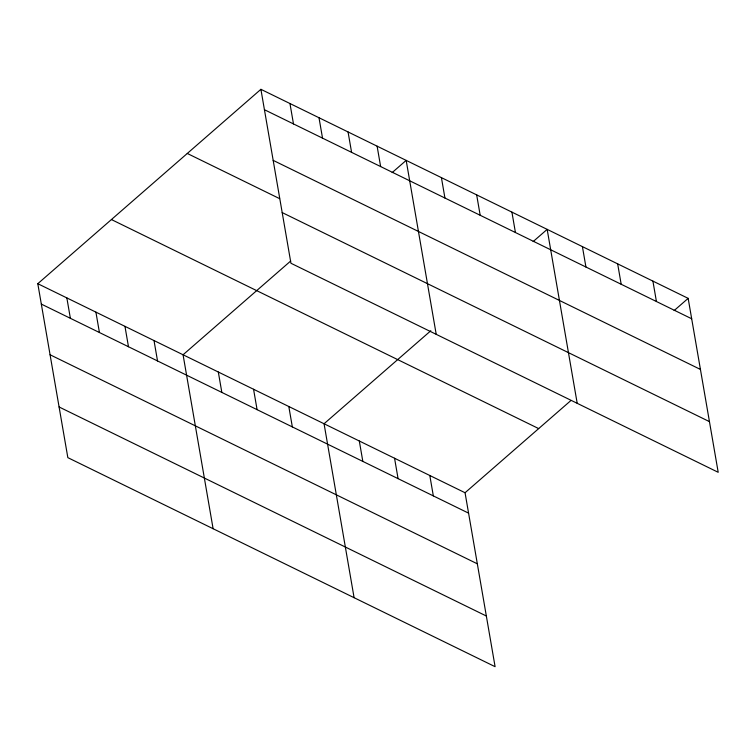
<?xml version="1.0" encoding="UTF-8"?>
<svg xmlns="http://www.w3.org/2000/svg" width="756" height="756" viewBox="0 0 756 756"><rect width="100%" height="100%" fill="white"/><g stroke="black" fill="none" stroke-linecap="round" stroke-linejoin="round"><path stroke-width="1.13" d="M37.8 283.698L465.053 492.742L495.095 666.688L67.842 457.645L37.8 283.698L260.905 89.312L688.158 298.355L718.2 472.302L290.947 263.258L260.905 89.312M290.691 261L183.065 354.772L213.107 528.718M392.147 172.604L406.17 160.385L436.212 334.332M430.816 330.741L324.059 423.757L354.101 597.703M533.141 241.589L547.164 229.37L577.206 403.317M465.053 492.742L570.941 400.491M674.135 310.574L688.158 298.355M264.42 109.705L691.674 318.758M273.181 160.376L700.434 369.429M187.28 153.459L279.625 198.639M282.196 212.587L709.449 421.631M111.425 219.552L538.678 428.595M41.325 304.092L468.578 513.144M50.076 354.762L477.329 563.815M59.091 406.974L486.344 616.017M652.91 281.109L656.425 301.512M617.661 263.863L621.177 284.265M582.413 246.617L585.928 267.019M511.916 212.124L515.431 232.527M476.667 194.878L480.183 215.28M441.419 177.632L444.934 198.034M377.112 146.173L380.637 166.566M429.805 475.496L433.33 495.898M348.062 131.96L351.587 152.353M394.556 458.249L398.081 478.652M319.004 117.747L322.529 138.14M359.308 441.003L362.833 461.406M289.954 103.525L293.479 123.927M288.811 406.511L292.336 426.913M253.562 389.264L257.087 409.667M218.314 372.018L221.839 392.421M154.016 340.559L157.531 360.952M124.957 326.346L128.482 346.739M95.908 312.124L99.433 332.527M66.849 297.911L70.374 318.314"/></g></svg>
